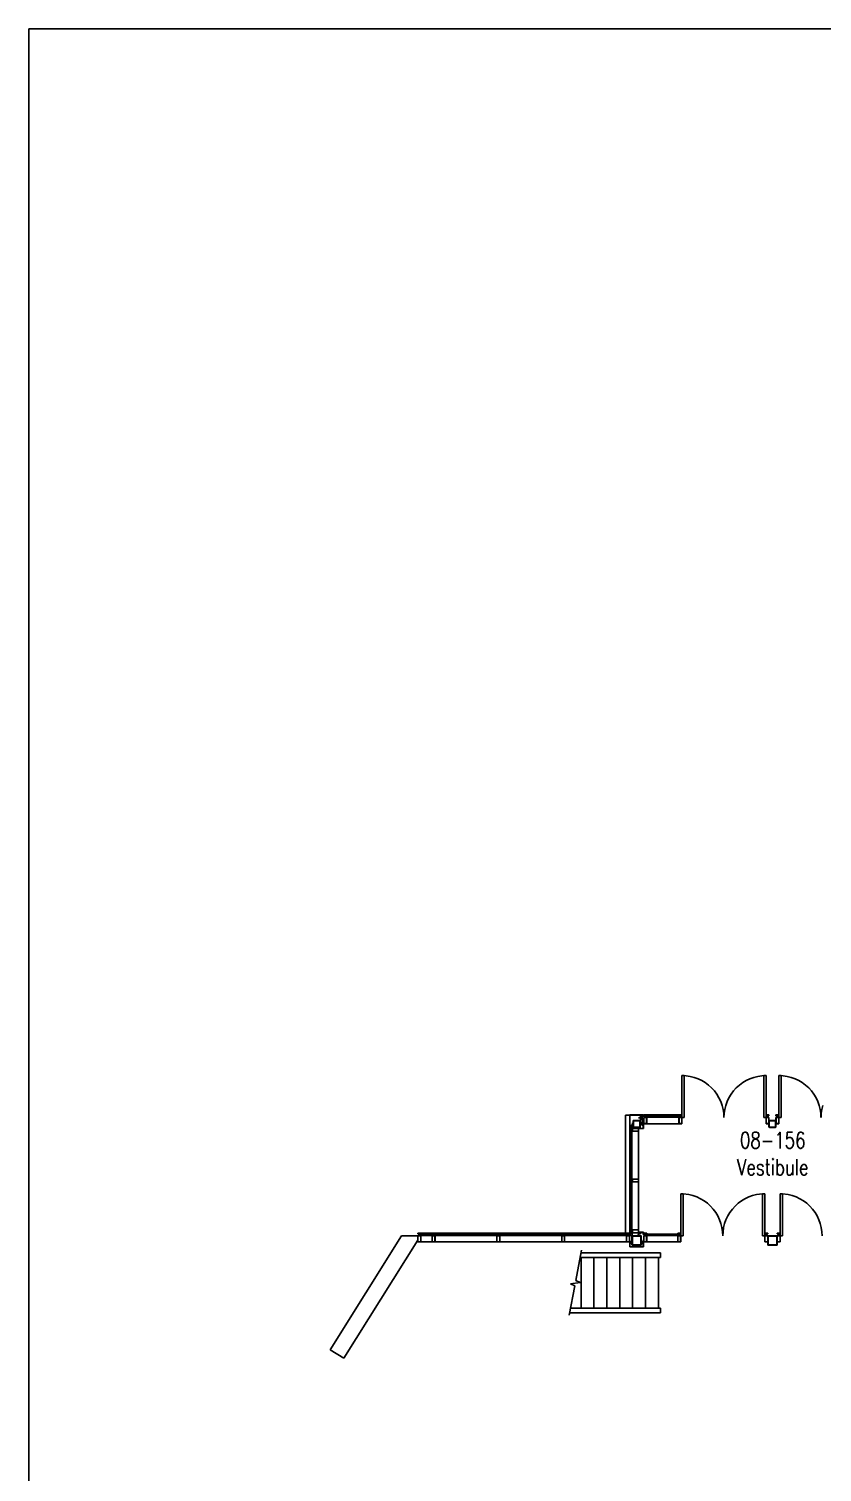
# Model space of a CAD drawing. Extents: x 11182 to 734459, y -1391328 to 152085.
# Drawn here: x 121708 to 138949, y -831860 to -800495 of the extents above; entities that cross this region are included whole.
import ezdxf
from ezdxf.enums import TextEntityAlignment as Align

# ---------------------------------------------------------------- set-up
doc = ezdxf.new("R2010")
doc.units = 0
doc.header["$LTSCALE"] = 500
doc.header["$MEASUREMENT"] = 0
doc.layers.add('0_Defpoints', color=106, linetype='CONTINUOUS', plot=False)
for name, color, linetype in [('0_room_data', 7, 'CONTINUOUS'), ('1_Wall_Exist', 251, 'CONTINUOUS'), ('3_Text', 7, 'CONTINUOUS')]:
    doc.layers.add(name, color=color, linetype=linetype)
doc.styles.add('1_200', font='simplex.shx', dxfattribs={"width": 0.75, "height": 460})

# ---------------------------------------------------------------- blocks, each defined once
blk = doc.blocks.new('room_data')
at = {"layer": '3_Text', "style": '1_200', "width": 0.75}
for tag, p in [('ROOMNUM', (0, 0)), ('ROOMUSE', (0, -575))]:
    blk.add_attdef(tag, text='', height=345, dxfattribs=at).set_placement(p, align=Align.MIDDLE_CENTER)

msp = doc.modelspace()

# ---------------------------------------------------------------- linework, layer by layer
at = {"layer": '0_Defpoints'}
msp.add_lwpolyline([(121708, -800495), (121708, -866198), (223249, -866198), (223249, -800495)], close=True, dxfattribs=at)
at = {"layer": '1_Wall_Exist'}
for p, q in [((135952, -823241), (135901, -823242)), ((135901, -823242), (135901, -824156)), ((136079, -823259), (135952, -823241)), ((135952, -824156), (135952, -823241)), ((136166, -823281), (136079, -823259)), ((136251, -823311), (136166, -823281)), ((136332, -823350), (136251, -823311)), ((137298, -823350), (137380, -823311)), ((137380, -823311), (137464, -823281)), ((137464, -823281), (137551, -823259)), ((137551, -823259), (137679, -823241)), ((137679, -823241), (137730, -823241)), ((137679, -824156), (137679, -823241)), ((137730, -823241), (137730, -824156)), ((138061, -823242), (138010, -823242)), ((138010, -823242), (138010, -824156)), ((138189, -823260), (138061, -823242)), ((138061, -824156), (138061, -823242)), ((138275, -823282), (138189, -823260)), ((138360, -823312), (138275, -823282)), ((138441, -823350), (138360, -823312)), ((136409, -823396), (136332, -823350)), ((136480, -823449), (136409, -823396)), ((136547, -823509), (136480, -823449)), ((136607, -823576), (136547, -823509)), ((136661, -823648), (136607, -823576)), ((136707, -823725), (136661, -823648)), ((136924, -823725), (136970, -823648)), ((136970, -823648), (137023, -823576)), ((137023, -823576), (137083, -823509)), ((137083, -823509), (137150, -823449)), ((137150, -823449), (137222, -823396)), ((137222, -823396), (137298, -823350)), ((138518, -823396), (138441, -823350)), ((138590, -823450), (138518, -823396)), ((138656, -823510), (138590, -823450)), ((138717, -823577), (138656, -823510)), ((138770, -823648), (138717, -823577)), ((138816, -823725), (138770, -823648)), ((136745, -823806), (136707, -823725)), ((136775, -823891), (136745, -823806)), ((136797, -823978), (136775, -823891)), ((136833, -823978), (136855, -823891)), ((136855, -823891), (136885, -823806)), ((136885, -823806), (136924, -823725)), ((138854, -823807), (138816, -823725)), ((138884, -823891), (138854, -823807)), ((138906, -823978), (138884, -823891)), ((138942, -823978), (138964, -823891)), ((134672, -824103), (134872, -824103)), ((134672, -824103), (134672, -826665)), ((134767, -824096), (135062, -824096)), ((134767, -824096), (134767, -824377)), ((134772, -824102), (135057, -824102)), ((134772, -824102), (134772, -824372)), ((134830, -824311), (134830, -824271)), ((134834, -824271), (134830, -824271)), ((134834, -824315), (134834, -824271)), ((134841, -824357), (134841, -824230)), ((134849, -824357), (134849, -824230)), ((134854, -824218), (134980, -824218)), ((134854, -824226), (134980, -824226)), ((134956, -824163), (134956, -824159)), ((134996, -824159), (134956, -824159)), ((135000, -824163), (134956, -824163)), ((134985, -824230), (134985, -824357)), ((134993, -824230), (134993, -824357)), ((134997, -824246), (134994, -824246)), ((134994, -824279), (134994, -824246)), ((135036, -824279), (134994, -824279)), ((135036, -824134), (134996, -824134)), ((134996, -824134), (134996, -824159)), ((134997, -824276), (134997, -824246)), ((135039, -824276), (134997, -824276)), ((135073, -824171), (134999, -824171)), ((134999, -824171), (134999, -824187)), ((135073, -824187), (134999, -824187)), ((135036, -824138), (135000, -824138)), ((135000, -824138), (135000, -824163)), ((135014, -824190), (135002, -824190)), ((135002, -824225), (135002, -824190)), ((135008, -824225), (135002, -824225)), ((135002, -824234), (135002, -824269)), ((135008, -824234), (135002, -824234)), ((135014, -824269), (135002, -824269)), ((135014, -824190), (135016, -824193)), ((135014, -824269), (135016, -824266)), ((135028, -824193), (135016, -824193)), ((135028, -824266), (135016, -824266)), ((135019, -824131), (135019, -824128)), ((135026, -824128), (135019, -824128)), ((135019, -824131), (135054, -824131)), ((135026, -824115), (135055, -824115)), ((135026, -824115), (135026, -824128)), ((135030, -824190), (135028, -824193)), ((135030, -824269), (135028, -824266)), ((135029, -824120), (135054, -824120)), ((135029, -824128), (135029, -824120)), ((135054, -824128), (135029, -824128)), ((135042, -824190), (135030, -824190)), ((135042, -824269), (135030, -824269)), ((135034, -824125), (135093, -824125)), ((135036, -824138), (135036, -824134)), ((135036, -824225), (135042, -824225)), ((135036, -824234), (135042, -824234)), ((135036, -824311), (135036, -824279)), ((135039, -824311), (135039, -824276)), ((135042, -824225), (135042, -824190)), ((135042, -824234), (135042, -824269)), ((135043, -824104), (135043, -824101)), ((135055, -824104), (135043, -824104)), ((135043, -824278), (135063, -824278)), ((135043, -824286), (135043, -824278)), ((135048, -824280), (135067, -824280)), ((135048, -824285), (135048, -824280)), ((135051, -824124), (135054, -824120)), ((135059, -824124), (135051, -824124)), ((135051, -824270), (135051, -824192)), ((135051, -824192), (135069, -824192)), ((135069, -824270), (135051, -824270)), ((135054, -824119), (135056, -824119)), ((135054, -824120), (135054, -824119)), ((135056, -824120), (135054, -824120)), ((135054, -824120), (135054, -824120)), ((135054, -824131), (135054, -824128)), ((135055, -824115), (135055, -824104)), ((135056, -824119), (135056, -824120)), ((135056, -824120), (135064, -824120)), ((135056, -824120), (135056, -824120)), ((135059, -824124), (135056, -824120)), ((135057, -824115), (135057, -824102)), ((135057, -824115), (135062, -824115)), ((135062, -824115), (135062, -824096)), ((135064, -824100), (135062, -824098)), ((135063, -824278), (135065, -824280)), ((135064, -824120), (135064, -824100)), ((135067, -824280), (135067, -824396)), ((135069, -824192), (135069, -824270)), ((135073, -824097), (135900, -824097)), ((135073, -824115), (135073, -824097)), ((135075, -824114), (135073, -824115)), ((135073, -824288), (135073, -824154)), ((135075, -824154), (135073, -824154)), ((135075, -824099), (135135, -824099)), ((135075, -824099), (135075, -824114)), ((135078, -824105), (135075, -824113)), ((135077, -824113), (135075, -824113)), ((135075, -824154), (135075, -824156)), ((135075, -824286), (135075, -824158)), ((135077, -824113), (135078, -824107)), ((135077, -824114), (135078, -824107)), ((135077, -824116), (135077, -824114)), ((135077, -824114), (135077, -824114)), ((135077, -824116), (135133, -824116)), ((135077, -824154), (135095, -824154)), ((135077, -824156), (135077, -824154)), ((135079, -824105), (135078, -824105)), ((135078, -824107), (135078, -824107)), ((135078, -824156), (135131, -824156)), ((135078, -824156), (135078, -824156)), ((135080, -824108), (135079, -824105)), ((135079, -824114), (135080, -824108)), ((135079, -824114), (135131, -824114)), ((135095, -824116), (135095, -824154)), ((135103, -824119), (135095, -824119)), ((135098, -824123), (135098, -824154)), ((135098, -824123), (135100, -824123)), ((135112, -824154), (135098, -824154)), ((135100, -824135), (135100, -824123)), ((135103, -824135), (135103, -824119)), ((135107, -824135), (135107, -824119)), ((135115, -824119), (135107, -824119)), ((135112, -824123), (135110, -824123)), ((135110, -824135), (135110, -824123)), ((135112, -824123), (135112, -824154)), ((135115, -824116), (135115, -824154)), ((135115, -824154), (135133, -824154)), ((135125, -824123), (135845, -824123)), ((135125, -824149), (135845, -824149)), ((135130, -824105), (135132, -824105)), ((135130, -824108), (135130, -824105)), ((135130, -824113), (135130, -824108)), ((135131, -824114), (135130, -824113)), ((135133, -824113), (135131, -824107)), ((135131, -824107), (135131, -824107)), ((135132, -824114), (135131, -824107)), ((135131, -824158), (135131, -824156)), ((135132, -824105), (135135, -824113)), ((135132, -824114), (135133, -824114)), ((135133, -824113), (135135, -824113)), ((135133, -824116), (135133, -824114)), ((135133, -824158), (135133, -824154)), ((135135, -824114), (135135, -824099)), ((135135, -824114), (135136, -824115)), ((135135, -824157), (135135, -824154)), ((135136, -824154), (135135, -824154)), ((135135, -824286), (135135, -824160)), ((135136, -824115), (135136, -824097)), ((135136, -824288), (135136, -824154)), ((135837, -824115), (135837, -824097)), ((135838, -824114), (135837, -824115)), ((135837, -824288), (135837, -824154)), ((135838, -824154), (135837, -824154)), ((135838, -824099), (135899, -824099)), ((135838, -824099), (135838, -824114)), ((135838, -824154), (135838, -824156)), ((135838, -824286), (135838, -824158)), ((135842, -824105), (135839, -824113)), ((135841, -824113), (135839, -824113)), ((135840, -824116), (135840, -824114)), ((135841, -824114), (135840, -824114)), ((135840, -824116), (135897, -824116)), ((135840, -824154), (135858, -824154)), ((135840, -824156), (135840, -824154)), ((135841, -824113), (135842, -824107)), ((135841, -824114), (135842, -824107)), ((135843, -824105), (135842, -824105)), ((135842, -824107), (135842, -824107)), ((135842, -824114), (135895, -824114)), ((135842, -824156), (135895, -824156)), ((135842, -824156), (135842, -824156)), ((135843, -824108), (135843, -824105)), ((135843, -824114), (135843, -824108)), ((135858, -824116), (135858, -824154)), ((135867, -824119), (135858, -824119)), ((135861, -824123), (135861, -824154)), ((135861, -824123), (135864, -824123)), ((135875, -824154), (135861, -824154)), ((135864, -824135), (135864, -824123)), ((135867, -824135), (135867, -824119)), ((135871, -824135), (135871, -824119)), ((135878, -824119), (135871, -824119)), ((135875, -824123), (135873, -824123)), ((135873, -824135), (135873, -824123)), ((135875, -824123), (135875, -824154)), ((135878, -824116), (135878, -824154)), ((135878, -824154), (135897, -824154)), ((135894, -824105), (135895, -824105)), ((135894, -824108), (135894, -824105)), ((135894, -824113), (135894, -824108)), ((135895, -824114), (135894, -824113)), ((135895, -824105), (135898, -824113)), ((135896, -824113), (135895, -824107)), ((135895, -824107), (135895, -824107)), ((135896, -824114), (135895, -824107)), ((135895, -824158), (135895, -824156)), ((135896, -824113), (135898, -824113)), ((135896, -824114), (135897, -824114)), ((135897, -824116), (135897, -824114)), ((135897, -824158), (135897, -824154)), ((135899, -824114), (135899, -824099)), ((135899, -824114), (135900, -824115)), ((135899, -824157), (135899, -824154)), ((135900, -824154), (135899, -824154)), ((135899, -824286), (135899, -824160)), ((135900, -824115), (135900, -824097)), ((135900, -824288), (135900, -824154)), ((135901, -824156), (135952, -824156)), ((136810, -824067), (136797, -823978)), ((136815, -824156), (136810, -824067)), ((136815, -824156), (136820, -824066)), ((136820, -824066), (136833, -823978)), ((137730, -824156), (137679, -824156)), ((137729, -824097), (137793, -824097)), ((137729, -824115), (137729, -824097)), ((137731, -824114), (137729, -824115)), ((137729, -824288), (137729, -824154)), ((137731, -824154), (137729, -824154)), ((137731, -824099), (137791, -824099)), ((137731, -824099), (137731, -824114)), ((137734, -824105), (137731, -824113)), ((137733, -824113), (137731, -824113)), ((137731, -824154), (137731, -824156)), ((137731, -824286), (137731, -824158)), ((137733, -824113), (137735, -824107)), ((137733, -824114), (137735, -824107)), ((137733, -824116), (137733, -824114)), ((137733, -824114), (137733, -824114)), ((137733, -824116), (137789, -824116)), ((137733, -824154), (137751, -824154)), ((137733, -824156), (137733, -824154)), ((137736, -824105), (137734, -824105)), ((137735, -824107), (137735, -824107)), ((137735, -824114), (137736, -824108)), ((137735, -824114), (137787, -824114)), ((137735, -824156), (137788, -824156)), ((137735, -824156), (137735, -824156)), ((137736, -824108), (137736, -824105)), ((137751, -824116), (137751, -824154)), ((137759, -824119), (137751, -824119)), ((137754, -824123), (137754, -824154)), ((137754, -824123), (137757, -824123)), ((137768, -824154), (137754, -824154)), ((137757, -824135), (137757, -824123)), ((137759, -824135), (137759, -824119)), ((137763, -824135), (137763, -824119)), ((137771, -824119), (137763, -824119)), ((137768, -824123), (137766, -824123)), ((137766, -824135), (137766, -824123)), ((137768, -824123), (137768, -824154)), ((137771, -824116), (137771, -824154)), ((137771, -824154), (137789, -824154)), ((137786, -824108), (137787, -824105)), ((137787, -824113), (137786, -824108)), ((137787, -824105), (137788, -824105)), ((137787, -824107), (137788, -824107)), ((137789, -824114), (137787, -824107)), ((137787, -824114), (137787, -824113)), ((137788, -824105), (137791, -824113)), ((137789, -824113), (137788, -824107)), ((137788, -824158), (137788, -824156)), ((137789, -824113), (137791, -824113)), ((137789, -824116), (137789, -824114)), ((137789, -824114), (137789, -824114)), ((137789, -824158), (137789, -824154)), ((137791, -824114), (137791, -824099)), ((137791, -824114), (137793, -824115)), ((137791, -824157), (137791, -824154)), ((137793, -824154), (137791, -824154)), ((137791, -824286), (137791, -824160)), ((137793, -824115), (137793, -824097)), ((137793, -824288), (137793, -824154)), ((137793, -824357), (137793, -824230)), ((137801, -824357), (137801, -824230)), ((137806, -824218), (137932, -824218)), ((137806, -824226), (137932, -824226)), ((137937, -824230), (137937, -824357)), ((137945, -824097), (138009, -824097)), ((137945, -824115), (137945, -824097)), ((137947, -824114), (137945, -824115)), ((137945, -824288), (137945, -824154)), ((137947, -824154), (137945, -824154)), ((137945, -824230), (137945, -824357)), ((137947, -824099), (138007, -824099)), ((137947, -824099), (137947, -824114)), ((137950, -824105), (137947, -824113)), ((137949, -824113), (137947, -824113)), ((137947, -824154), (137947, -824156)), ((137947, -824286), (137947, -824158)), ((137949, -824113), (137950, -824107)), ((137949, -824114), (137951, -824107)), ((137949, -824116), (137949, -824114)), ((137949, -824114), (137949, -824114)), ((137949, -824116), (138005, -824116)), ((137949, -824154), (137967, -824154)), ((137949, -824156), (137949, -824154)), ((137951, -824105), (137950, -824105)), ((137951, -824107), (137950, -824107)), ((137952, -824108), (137951, -824105)), ((137951, -824114), (137952, -824108)), ((137951, -824114), (138003, -824114)), ((137951, -824156), (138003, -824156)), ((137951, -824156), (137951, -824156)), ((137967, -824116), (137967, -824154)), ((137975, -824119), (137967, -824119)), ((137970, -824123), (137970, -824154)), ((137970, -824123), (137973, -824123)), ((137984, -824154), (137970, -824154)), ((137973, -824135), (137973, -824123)), ((137975, -824135), (137975, -824119)), ((137979, -824135), (137979, -824119)), ((137987, -824119), (137979, -824119)), ((137984, -824123), (137982, -824123)), ((137982, -824135), (137982, -824123)), ((137984, -824123), (137984, -824154)), ((137987, -824116), (137987, -824154)), ((137987, -824154), (138005, -824154)), ((138002, -824105), (138004, -824105)), ((138002, -824108), (138002, -824105)), ((138003, -824113), (138002, -824108)), ((138003, -824107), (138004, -824107)), ((138005, -824114), (138003, -824107)), ((138003, -824114), (138003, -824113)), ((138003, -824158), (138003, -824156)), ((138004, -824105), (138007, -824113)), ((138005, -824113), (138004, -824107)), ((138005, -824113), (138007, -824113)), ((138005, -824116), (138005, -824114)), ((138005, -824114), (138005, -824114)), ((138005, -824158), (138005, -824154)), ((138007, -824114), (138007, -824099)), ((138007, -824114), (138009, -824115)), ((138007, -824157), (138007, -824154)), ((138009, -824154), (138007, -824154)), ((138007, -824286), (138007, -824160)), ((138009, -824115), (138009, -824097)), ((138009, -824288), (138009, -824154)), ((138010, -824156), (138061, -824156)), ((138919, -824067), (138906, -823978)), ((138924, -824156), (138919, -824067)), ((138925, -824156), (138929, -824067)), ((138929, -824067), (138942, -823978)), ((134766, -826660), (134766, -824387)), ((134783, -824387), (134766, -824387)), ((134783, -824451), (134766, -824451)), ((134786, -824377), (134767, -824377)), ((134767, -824449), (134767, -824389)), ((134782, -824389), (134767, -824389)), ((134767, -824449), (134782, -824449)), ((134771, -824379), (134769, -824377)), ((134791, -824379), (134771, -824379)), ((134774, -824358), (134772, -824358)), ((134786, -824372), (134772, -824372)), ((134774, -824370), (134774, -824358)), ((134786, -824370), (134774, -824370)), ((134774, -824392), (134782, -824389)), ((134774, -824393), (134774, -824392)), ((134777, -824394), (134774, -824393)), ((134774, -824444), (134774, -824446)), ((134777, -824444), (134774, -824444)), ((134774, -824446), (134782, -824449)), ((134781, -824391), (134776, -824392)), ((134783, -824391), (134776, -824393)), ((134776, -824393), (134776, -824392)), ((134781, -824447), (134776, -824445)), ((134776, -824445), (134776, -824445)), ((134783, -824447), (134776, -824445)), ((134782, -824393), (134777, -824394)), ((134783, -824445), (134777, -824444)), ((134781, -824391), (134782, -824389)), ((134781, -824447), (134782, -824449)), ((134782, -824389), (134783, -824387)), ((134783, -824393), (134782, -824393)), ((134782, -824449), (134783, -824451)), ((134785, -824391), (134783, -824391)), ((134783, -824391), (134783, -824391)), ((134783, -824445), (134783, -824393)), ((134785, -824447), (134783, -824447)), ((134783, -824447), (134783, -824447)), ((134785, -824447), (134785, -824391)), ((134785, -824409), (134823, -824409)), ((134785, -824429), (134823, -824429)), ((134786, -824340), (134786, -824370)), ((134786, -824340), (134799, -824340)), ((134786, -824372), (134786, -824377)), ((134788, -824409), (134788, -824417)), ((134804, -824417), (134788, -824417)), ((134804, -824421), (134788, -824421)), ((134788, -824421), (134788, -824429)), ((134799, -824343), (134791, -824343)), ((134791, -824343), (134791, -824369)), ((134791, -824370), (134791, -824379)), ((134791, -824439), (134791, -825503)), ((134792, -824412), (134823, -824412)), ((134792, -824412), (134792, -824414)), ((134804, -824414), (134792, -824414)), ((134792, -824426), (134792, -824423)), ((134804, -824423), (134792, -824423)), ((134792, -824426), (134823, -824426)), ((134796, -824350), (134796, -824404)), ((134799, -824340), (134799, -824333)), ((134802, -824333), (134799, -824333)), ((134799, -824369), (134799, -824343)), ((134802, -824369), (134799, -824369)), ((134802, -824333), (134802, -824369)), ((134804, -824351), (134804, -824311)), ((134804, -824311), (134830, -824311)), ((134808, -824351), (134804, -824351)), ((134808, -824351), (134808, -824315)), ((134808, -824315), (134834, -824315)), ((134816, -824439), (134816, -825503)), ((134956, -824387), (134823, -824387)), ((134823, -824387), (134823, -824389)), ((134826, -824389), (134823, -824389)), ((134823, -824409), (134823, -824391)), ((134826, -824391), (134823, -824391)), ((134823, -824412), (134823, -824426)), ((134823, -824447), (134823, -824429)), ((134825, -824447), (134823, -824447)), ((134823, -824449), (134825, -824449)), ((134823, -824449), (134823, -824451)), ((134956, -824451), (134823, -824451)), ((134824, -824445), (134824, -824392)), ((134826, -824392), (134824, -824392)), ((134825, -824445), (134824, -824445)), ((134955, -824449), (134827, -824449)), ((134955, -824389), (134829, -824389)), ((134980, -824362), (134854, -824362)), ((134980, -824370), (134854, -824370)), ((134861, -824384), (134861, -824374)), ((134861, -824374), (134944, -824374)), ((134944, -824384), (134861, -824384)), ((134944, -824374), (134944, -824384)), ((134955, -824389), (134955, -824449)), ((134956, -824387), (134956, -826660)), ((134958, -824372), (134958, -824392)), ((134958, -824392), (134960, -824395)), ((134960, -824377), (134960, -824396)), ((134964, -824377), (134960, -824377)), ((134960, -824396), (135067, -824396)), ((134964, -824377), (134964, -824392)), ((134964, -824392), (135061, -824392)), ((134996, -824377), (134967, -824377)), ((134967, -824377), (134967, -824389)), ((134967, -824389), (134979, -824389)), ((134979, -824389), (134979, -824392)), ((134996, -824377), (134996, -824365)), ((135032, -824288), (135035, -824288)), ((135032, -824323), (135032, -824288)), ((135032, -824323), (135035, -824323)), ((135035, -824288), (135035, -824313)), ((135035, -824313), (135043, -824313)), ((135048, -824316), (135035, -824316)), ((135035, -824316), (135035, -824323)), ((135039, -824311), (135036, -824311)), ((135043, -824313), (135043, -824287)), ((135048, -824285), (135061, -824285)), ((135048, -824316), (135048, -824287)), ((135048, -824287), (135059, -824287)), ((135059, -824287), (135059, -824299)), ((135059, -824299), (135062, -824299)), ((135061, -824392), (135061, -824285)), ((135900, -824288), (135073, -824288)), ((135135, -824286), (135075, -824286)), ((135899, -824286), (135838, -824286)), ((137793, -824288), (137729, -824288)), ((137791, -824286), (137731, -824286)), ((137932, -824362), (137806, -824362)), ((137932, -824370), (137806, -824370)), ((138009, -824288), (137945, -824288)), ((138007, -824286), (137947, -824286)), ((134783, -825492), (134766, -825492)), ((134767, -825554), (134767, -825493)), ((134782, -825493), (134767, -825493)), ((134774, -825497), (134782, -825494)), ((134774, -825498), (134774, -825497)), ((134777, -825498), (134774, -825498)), ((134781, -825496), (134776, -825497)), ((134783, -825496), (134776, -825497)), ((134776, -825497), (134776, -825497)), ((134782, -825498), (134777, -825498)), ((134781, -825496), (134782, -825494)), ((134782, -825493), (134783, -825492)), ((134783, -825497), (134782, -825498)), ((134785, -825495), (134783, -825495)), ((134783, -825496), (134783, -825495)), ((134783, -825550), (134783, -825497)), ((134785, -825552), (134785, -825495)), ((134785, -825514), (134823, -825514)), ((134785, -825534), (134823, -825534)), ((134788, -825514), (134788, -825521)), ((134804, -825521), (134788, -825521)), ((134804, -825525), (134788, -825525)), ((134788, -825525), (134788, -825534)), ((134792, -825517), (134823, -825517)), ((134792, -825517), (134792, -825519)), ((134804, -825519), (134792, -825519)), ((134792, -825531), (134792, -825528)), ((134804, -825528), (134792, -825528)), ((134792, -825531), (134823, -825531)), ((134956, -825492), (134823, -825492)), ((134823, -825492), (134823, -825493)), ((134826, -825493), (134823, -825493)), ((134823, -825514), (134823, -825495)), ((134826, -825495), (134823, -825495)), ((134823, -825517), (134823, -825531)), ((134823, -825552), (134823, -825534)), ((134824, -825550), (134824, -825497)), ((134826, -825497), (134824, -825497)), ((134955, -825493), (134829, -825493)), ((134955, -825493), (134955, -825554)), ((134783, -825555), (134766, -825555)), ((134767, -825554), (134782, -825554)), ((134774, -825549), (134774, -825550)), ((134777, -825549), (134774, -825549)), ((134774, -825550), (134782, -825553)), ((134781, -825551), (134776, -825550)), ((134776, -825550), (134776, -825550)), ((134783, -825551), (134776, -825550)), ((134783, -825549), (134777, -825549)), ((134781, -825551), (134782, -825553)), ((134782, -825554), (134783, -825555)), ((134783, -825551), (134783, -825552)), ((134785, -825552), (134783, -825552)), ((134791, -825544), (134791, -826608)), ((134816, -825544), (134816, -826608)), ((134825, -825552), (134823, -825552)), ((134823, -825554), (134825, -825554)), ((134823, -825554), (134823, -825555)), ((134956, -825555), (134823, -825555)), ((134825, -825550), (134824, -825550)), ((134955, -825554), (134827, -825554)), ((135875, -826855), (135875, -825810)), ((135926, -825810), (135875, -825810)), ((136054, -825828), (135926, -825810)), ((135926, -826724), (135926, -825810)), ((136141, -825850), (136054, -825828)), ((137438, -825850), (137525, -825828)), ((137525, -825828), (137653, -825810)), ((137653, -825810), (137704, -825810)), ((137653, -826724), (137653, -825810)), ((137704, -825810), (137704, -826724)), ((138085, -825810), (138034, -825810)), ((138034, -825810), (138034, -826724)), ((138213, -825828), (138085, -825810)), ((138085, -826724), (138085, -825810)), ((138300, -825850), (138213, -825828)), ((136225, -825880), (136141, -825850)), ((136306, -825918), (136225, -825880)), ((136383, -825964), (136306, -825918)), ((136455, -826018), (136383, -825964)), ((136521, -826078), (136455, -826018)), ((136582, -826145), (136521, -826078)), ((136635, -826216), (136582, -826145)), ((136944, -826216), (136997, -826144)), ((136997, -826144), (137058, -826078)), ((137058, -826078), (137124, -826017)), ((137124, -826017), (137196, -825964)), ((137196, -825964), (137272, -825918)), ((137272, -825918), (137354, -825880)), ((137354, -825880), (137438, -825850)), ((138384, -825880), (138300, -825850)), ((138466, -825918), (138384, -825880)), ((138542, -825964), (138466, -825918)), ((138614, -826017), (138542, -825964)), ((138681, -826078), (138614, -826017)), ((138741, -826144), (138681, -826078)), ((138794, -826216), (138741, -826144)), ((136681, -826293), (136635, -826216)), ((136719, -826375), (136681, -826293)), ((136750, -826459), (136719, -826375)), ((136771, -826546), (136750, -826459)), ((136808, -826546), (136829, -826459)), ((136829, -826459), (136859, -826375)), ((136859, -826375), (136898, -826293)), ((136898, -826293), (136944, -826216)), ((138840, -826293), (138794, -826216)), ((138879, -826375), (138840, -826293)), ((138909, -826459), (138879, -826375)), ((138931, -826546), (138909, -826459)), ((128259, -829201), (129808, -826722)), ((130162, -826722), (129808, -826722)), ((130162, -826722), (130162, -826816)), ((130163, -826682), (130163, -826665)), ((134761, -826665), (130163, -826665)), ((130165, -826681), (130163, -826682)), ((130163, -826855), (130163, -826722)), ((130163, -826722), (130165, -826722)), ((130225, -826666), (130165, -826666)), ((130165, -826681), (130165, -826666)), ((130168, -826672), (130165, -826681)), ((130167, -826680), (130165, -826681)), ((130165, -826725), (130165, -826722)), ((130165, -826853), (130165, -826727)), ((130167, -826680), (130169, -826675)), ((130167, -826682), (130169, -826675)), ((130167, -826684), (130167, -826682)), ((130167, -826682), (130167, -826682)), ((130223, -826684), (130167, -826684)), ((130185, -826722), (130167, -826722)), ((130167, -826725), (130167, -826722)), ((130170, -826672), (130168, -826672)), ((130169, -826680), (130170, -826675)), ((130169, -826675), (130169, -826675)), ((130169, -826682), (130169, -826680)), ((130221, -826682), (130169, -826682)), ((130222, -826723), (130169, -826723)), ((130169, -826725), (130169, -826723)), ((130170, -826675), (130170, -826672)), ((130185, -826684), (130185, -826722)), ((130185, -826687), (130193, -826687)), ((130188, -826690), (130188, -826722)), ((130188, -826690), (130190, -826690)), ((130188, -826722), (130202, -826722)), ((130190, -826703), (130190, -826690)), ((130193, -826703), (130193, -826687)), ((130197, -826703), (130197, -826687)), ((130197, -826687), (130205, -826687)), ((130202, -826690), (130200, -826690)), ((130200, -826703), (130200, -826690)), ((130202, -826690), (130202, -826722)), ((130205, -826684), (130205, -826722)), ((130223, -826722), (130205, -826722)), ((130216, -826689), (130485, -826689)), ((130216, -826715), (130485, -826715)), ((130220, -826675), (130221, -826672)), ((130221, -826682), (130220, -826675)), ((130221, -826672), (130222, -826672)), ((130221, -826675), (130222, -826675)), ((130223, -826682), (130221, -826675)), ((130222, -826672), (130225, -826681)), ((130223, -826680), (130222, -826675)), ((130222, -826724), (130222, -826723)), ((130223, -826680), (130225, -826681)), ((130223, -826684), (130223, -826682)), ((130223, -826682), (130223, -826682)), ((130223, -826724), (130223, -826722)), ((130225, -826666), (130225, -826681)), ((130225, -826681), (130227, -826682)), ((130225, -826722), (130225, -826723)), ((130225, -826722), (130227, -826722)), ((130225, -826853), (130225, -826726)), ((130227, -826682), (130227, -826665)), ((130227, -826855), (130227, -826722)), ((130470, -826719), (130471, -826722)), ((130471, -826682), (130471, -826665)), ((130473, -826681), (130471, -826682)), ((130471, -826855), (130471, -826722)), ((130471, -826722), (130473, -826722)), ((130533, -826666), (130473, -826666)), ((130473, -826681), (130473, -826666)), ((130476, -826672), (130473, -826681)), ((130475, -826680), (130473, -826681)), ((130473, -826725), (130473, -826722)), ((130473, -826853), (130473, -826727)), ((130475, -826680), (130477, -826675)), ((130475, -826682), (130477, -826675)), ((130475, -826684), (130475, -826682)), ((130475, -826682), (130475, -826682)), ((130531, -826684), (130475, -826684)), ((130476, -826719), (130475, -826722)), ((130493, -826722), (130475, -826722)), ((130475, -826725), (130475, -826722)), ((130478, -826672), (130476, -826672)), ((130477, -826675), (130477, -826675)), ((130477, -826682), (130478, -826680)), ((130529, -826682), (130477, -826682)), ((130530, -826723), (130477, -826723)), ((130477, -826725), (130477, -826723)), ((130478, -826675), (130478, -826672)), ((130478, -826680), (130478, -826675)), ((130493, -826684), (130493, -826722)), ((130493, -826687), (130501, -826687)), ((130496, -826690), (130496, -826722)), ((130496, -826690), (130498, -826690)), ((130496, -826722), (130510, -826722)), ((130498, -826703), (130498, -826690)), ((130501, -826703), (130501, -826687)), ((130505, -826703), (130505, -826687)), ((130505, -826687), (130513, -826687)), ((130510, -826690), (130508, -826690)), ((130508, -826703), (130508, -826690)), ((130510, -826690), (130510, -826722)), ((130513, -826684), (130513, -826722)), ((130531, -826722), (130513, -826722)), ((130524, -826689), (131893, -826689)), ((130524, -826715), (131893, -826715)), ((130528, -826675), (130529, -826672)), ((130529, -826682), (130528, -826675)), ((130529, -826672), (130530, -826672)), ((130529, -826675), (130530, -826675)), ((130531, -826682), (130529, -826675)), ((130530, -826672), (130533, -826681)), ((130531, -826680), (130530, -826675)), ((130530, -826724), (130530, -826723)), ((130531, -826680), (130533, -826681)), ((130531, -826684), (130531, -826682)), ((130531, -826682), (130531, -826682)), ((130531, -826724), (130531, -826722)), ((130533, -826666), (130533, -826681)), ((130533, -826681), (130535, -826682)), ((130533, -826722), (130533, -826723)), ((130533, -826722), (130535, -826722)), ((130533, -826853), (130533, -826726)), ((130535, -826682), (130535, -826665)), ((130535, -826855), (130535, -826722)), ((131879, -826719), (131880, -826722)), ((131880, -826682), (131880, -826665)), ((131882, -826681), (131880, -826682)), ((131880, -826855), (131880, -826722)), ((131880, -826722), (131882, -826722)), ((131942, -826666), (131882, -826666)), ((131882, -826681), (131882, -826666)), ((131885, -826672), (131882, -826681)), ((131884, -826680), (131882, -826681)), ((131882, -826725), (131882, -826722)), ((131882, -826853), (131882, -826727)), ((131884, -826680), (131885, -826675)), ((131884, -826682), (131886, -826675)), ((131884, -826684), (131884, -826682)), ((131884, -826682), (131884, -826682)), ((131940, -826684), (131884, -826684)), ((131885, -826719), (131884, -826722)), ((131902, -826722), (131884, -826722)), ((131884, -826725), (131884, -826722)), ((131886, -826672), (131885, -826672)), ((131886, -826675), (131885, -826675)), ((131938, -826723), (131885, -826723)), ((131885, -826725), (131885, -826723)), ((131887, -826675), (131886, -826672)), ((131886, -826680), (131887, -826675)), ((131886, -826682), (131886, -826680)), ((131938, -826682), (131886, -826682)), ((131902, -826684), (131902, -826722)), ((131902, -826687), (131910, -826687)), ((131905, -826690), (131905, -826722)), ((131905, -826690), (131907, -826690)), ((131905, -826722), (131919, -826722)), ((131907, -826703), (131907, -826690)), ((131910, -826703), (131910, -826687)), ((131914, -826703), (131914, -826687)), ((131914, -826687), (131922, -826687)), ((131919, -826690), (131916, -826690)), ((131916, -826703), (131916, -826690)), ((131919, -826690), (131919, -826722)), ((131922, -826684), (131922, -826722)), ((131940, -826722), (131922, -826722)), ((131933, -826689), (133302, -826689)), ((131933, -826715), (133302, -826715)), ((131937, -826672), (131939, -826672)), ((131937, -826675), (131937, -826672)), ((131938, -826682), (131937, -826675)), ((131940, -826680), (131938, -826675)), ((131938, -826675), (131938, -826675)), ((131940, -826682), (131938, -826675)), ((131938, -826724), (131938, -826723)), ((131939, -826672), (131942, -826681)), ((131940, -826680), (131942, -826681)), ((131940, -826684), (131940, -826682)), ((131940, -826682), (131940, -826682)), ((131940, -826724), (131940, -826722)), ((131942, -826666), (131942, -826681)), ((131942, -826681), (131944, -826682)), ((131942, -826722), (131942, -826723)), ((131942, -826722), (131944, -826722)), ((131942, -826853), (131942, -826726)), ((131944, -826682), (131944, -826665)), ((131944, -826855), (131944, -826722)), ((133288, -826719), (133289, -826722)), ((133289, -826682), (133289, -826665)), ((133291, -826681), (133289, -826682)), ((133289, -826855), (133289, -826722)), ((133289, -826722), (133291, -826722)), ((133351, -826666), (133291, -826666)), ((133291, -826681), (133291, -826666)), ((133294, -826672), (133291, -826681)), ((133293, -826680), (133291, -826681)), ((133291, -826725), (133291, -826722)), ((133291, -826853), (133291, -826727)), ((133293, -826680), (133294, -826675)), ((133293, -826682), (133294, -826675)), ((133293, -826684), (133293, -826682)), ((133293, -826682), (133293, -826682)), ((133349, -826684), (133293, -826684)), ((133294, -826719), (133293, -826722)), ((133311, -826722), (133293, -826722)), ((133293, -826725), (133293, -826722)), ((133295, -826672), (133294, -826672)), ((133294, -826675), (133294, -826675)), ((133347, -826723), (133294, -826723)), ((133294, -826725), (133294, -826723)), ((133296, -826675), (133295, -826672)), ((133295, -826680), (133296, -826675)), ((133295, -826682), (133295, -826680)), ((133347, -826682), (133295, -826682)), ((133311, -826684), (133311, -826722)), ((133311, -826687), (133319, -826687)), ((133314, -826690), (133314, -826722)), ((133314, -826690), (133316, -826690)), ((133314, -826722), (133328, -826722)), ((133316, -826703), (133316, -826690)), ((133319, -826703), (133319, -826687)), ((133323, -826703), (133323, -826687)), ((133323, -826687), (133331, -826687)), ((133328, -826690), (133325, -826690)), ((133325, -826703), (133325, -826690)), ((133328, -826690), (133328, -826722)), ((133331, -826684), (133331, -826722)), ((133349, -826722), (133331, -826722)), ((133341, -826689), (134710, -826689)), ((133341, -826715), (134710, -826715)), ((133346, -826672), (133348, -826672)), ((133346, -826675), (133346, -826672)), ((133347, -826682), (133346, -826675)), ((133349, -826680), (133347, -826675)), ((133347, -826675), (133347, -826675)), ((133348, -826682), (133347, -826675)), ((133347, -826724), (133347, -826723)), ((133348, -826672), (133351, -826681)), ((133348, -826682), (133349, -826682)), ((133349, -826680), (133351, -826681)), ((133349, -826684), (133349, -826682)), ((133349, -826724), (133349, -826722)), ((133351, -826666), (133351, -826681)), ((133351, -826681), (133352, -826682)), ((133351, -826722), (133351, -826723)), ((133351, -826722), (133352, -826722)), ((133351, -826853), (133351, -826726)), ((133352, -826682), (133352, -826665)), ((133352, -826855), (133352, -826722)), ((134698, -826682), (134698, -826665)), ((134699, -826681), (134698, -826682)), ((134698, -826855), (134698, -826722)), ((134699, -826722), (134698, -826722)), ((134699, -826666), (134760, -826666)), ((134699, -826666), (134699, -826681)), ((134699, -826722), (134699, -826723)), ((134699, -826853), (134699, -826726)), ((134703, -826672), (134700, -826681)), ((134702, -826680), (134700, -826681)), ((134701, -826684), (134701, -826682)), ((134702, -826682), (134701, -826682)), ((134701, -826684), (134757, -826684)), ((134701, -826722), (134719, -826722)), ((134701, -826724), (134701, -826722)), ((134702, -826680), (134703, -826675)), ((134702, -826682), (134703, -826675)), ((134704, -826672), (134703, -826672)), ((134703, -826682), (134704, -826675)), ((134703, -826675), (134703, -826675)), ((134703, -826682), (134755, -826682)), ((134703, -826723), (134756, -826723)), ((134703, -826724), (134703, -826723)), ((134704, -826675), (134704, -826672)), ((134719, -826684), (134719, -826722)), ((134727, -826687), (134719, -826687)), ((134722, -826690), (134722, -826722)), ((134722, -826690), (134725, -826690)), ((134736, -826722), (134722, -826722)), ((134725, -826703), (134725, -826690)), ((134727, -826703), (134727, -826687)), ((134732, -826703), (134732, -826687)), ((134739, -826687), (134732, -826687)), ((134736, -826690), (134734, -826690)), ((134734, -826703), (134734, -826690)), ((134736, -826690), (134736, -826722)), ((134739, -826684), (134739, -826722)), ((134739, -826722), (134757, -826722)), ((134746, -826719), (134746, -826686)), ((134746, -826686), (134788, -826686)), ((134746, -826719), (134821, -826719)), ((134754, -826675), (134755, -826672)), ((134755, -826680), (134754, -826675)), ((134755, -826672), (134756, -826672)), ((134755, -826682), (134755, -826680)), ((134756, -826672), (134759, -826681)), ((134757, -826680), (134756, -826675)), ((134756, -826675), (134756, -826675)), ((134757, -826682), (134756, -826675)), ((134756, -826719), (134757, -826722)), ((134756, -826725), (134756, -826723)), ((134757, -826680), (134759, -826681)), ((134757, -826684), (134757, -826682)), ((134757, -826682), (134757, -826682)), ((134757, -826725), (134757, -826722)), ((134760, -826681), (134760, -826666)), ((134760, -826681), (134761, -826682)), ((134760, -826725), (134760, -826722)), ((134761, -826722), (134760, -826722)), ((134760, -826853), (134760, -826727)), ((134761, -826682), (134761, -826665)), ((134763, -826719), (134761, -826722)), ((134761, -826855), (134761, -826722)), ((134783, -826596), (134766, -826596)), ((134783, -826660), (134766, -826660)), ((134767, -826658), (134767, -826598)), ((134782, -826598), (134767, -826598)), ((134767, -826658), (134782, -826658)), ((134774, -826601), (134782, -826598)), ((134774, -826603), (134774, -826601)), ((134777, -826603), (134774, -826603)), ((134777, -826653), (134774, -826654)), ((134774, -826654), (134774, -826655)), ((134774, -826655), (134782, -826658)), ((134781, -826600), (134776, -826602)), ((134783, -826600), (134776, -826602)), ((134776, -826602), (134776, -826602)), ((134776, -826654), (134776, -826655)), ((134783, -826656), (134776, -826654)), ((134781, -826656), (134776, -826655)), ((134782, -826602), (134777, -826603)), ((134783, -826654), (134777, -826653)), ((134781, -826600), (134782, -826598)), ((134781, -826656), (134782, -826658)), ((134782, -826598), (134783, -826596)), ((134783, -826602), (134782, -826602)), ((134782, -826658), (134783, -826660)), ((134785, -826600), (134783, -826600)), ((134783, -826600), (134783, -826600)), ((134783, -826654), (134783, -826602)), ((134785, -826656), (134783, -826656)), ((134783, -826656), (134783, -826656)), ((134785, -826656), (134785, -826600)), ((134785, -826618), (134823, -826618)), ((134785, -826638), (134823, -826638)), ((134788, -826618), (134788, -826626)), ((134804, -826626), (134788, -826626)), ((134804, -826630), (134788, -826630)), ((134788, -826630), (134788, -826638)), ((134821, -826645), (134788, -826645)), ((134788, -826686), (134788, -826645)), ((134792, -826621), (134823, -826621)), ((134792, -826621), (134792, -826623)), ((134804, -826623), (134792, -826623)), ((134792, -826635), (134792, -826633)), ((134804, -826633), (134792, -826633)), ((134792, -826635), (134823, -826635)), ((134816, -826731), (134816, -826922)), ((134821, -826645), (134821, -826719)), ((135013, -826725), (134822, -826725)), ((134956, -826596), (134823, -826596)), ((134823, -826596), (134823, -826598)), ((134826, -826598), (134823, -826598)), ((134823, -826618), (134823, -826600)), ((134826, -826600), (134823, -826600)), ((134823, -826621), (134823, -826635)), ((134823, -826656), (134823, -826638)), ((134825, -826656), (134823, -826656)), ((134823, -826658), (134825, -826658)), ((134823, -826658), (134823, -826660)), ((134956, -826660), (134823, -826660)), ((134824, -826655), (134824, -826602)), ((134826, -826602), (134824, -826602)), ((134825, -826655), (134824, -826655)), ((134825, -826737), (134825, -826916)), ((134955, -826658), (134827, -826658)), ((135007, -826734), (134828, -826734)), ((134955, -826598), (134829, -826598)), ((134927, -826716), (134927, -826719)), ((134958, -826716), (134927, -826716)), ((134961, -826719), (134927, -826719)), ((134955, -826598), (134955, -826658)), ((134971, -826657), (134955, -826657)), ((134971, -826661), (134955, -826661)), ((134958, -826674), (134958, -826716)), ((134992, -826674), (134958, -826674)), ((134959, -826650), (134961, -826648)), ((134959, -826670), (134959, -826650)), ((134968, -826670), (134959, -826670)), ((134961, -826646), (135067, -826646)), ((134961, -826665), (134961, -826646)), ((134966, -826665), (134961, -826665)), ((134961, -826677), (134961, -826719)), ((134992, -826677), (134961, -826677)), ((134964, -826674), (134968, -826670)), ((134964, -826674), (134973, -826674)), ((134966, -826651), (135061, -826651)), ((134966, -826665), (134966, -826651)), ((134967, -826669), (134967, -826670)), ((134970, -826669), (134967, -826669)), ((134967, -826670), (134970, -826670)), ((134968, -826654), (134980, -826654)), ((134968, -826665), (134968, -826654)), ((134998, -826665), (134968, -826665)), ((134968, -826670), (134968, -826670)), ((134995, -826670), (134969, -826670)), ((134969, -826670), (134969, -826670)), ((134973, -826674), (134969, -826670)), ((134969, -826678), (134995, -826678)), ((134969, -826681), (134969, -826678)), ((135004, -826681), (134969, -826681)), ((134970, -826670), (134970, -826669)), ((134980, -826654), (134980, -826651)), ((134992, -826674), (134992, -826677)), ((134995, -826678), (134995, -826670)), ((134998, -826665), (134998, -826678)), ((134998, -826678), (135004, -826678)), ((135004, -826681), (135004, -826678)), ((135010, -826916), (135010, -826737)), ((135019, -826922), (135019, -826731)), ((135061, -826651), (135061, -826694)), ((135090, -826694), (135061, -826694)), ((135067, -826689), (135067, -826646)), ((135090, -826689), (135067, -826689)), ((135073, -826665), (135136, -826665)), ((135073, -826682), (135073, -826665)), ((135075, -826681), (135073, -826682)), ((135073, -826855), (135073, -826722)), ((135075, -826722), (135073, -826722)), ((135075, -826666), (135135, -826666)), ((135075, -826666), (135075, -826681)), ((135078, -826672), (135075, -826681)), ((135077, -826680), (135075, -826681)), ((135075, -826722), (135075, -826723)), ((135075, -826853), (135075, -826726)), ((135077, -826680), (135078, -826675)), ((135077, -826682), (135078, -826675)), ((135077, -826684), (135077, -826682)), ((135077, -826682), (135077, -826682)), ((135077, -826684), (135133, -826684)), ((135077, -826722), (135095, -826722)), ((135077, -826724), (135077, -826722)), ((135079, -826672), (135078, -826672)), ((135078, -826675), (135078, -826675)), ((135078, -826723), (135131, -826723)), ((135078, -826724), (135078, -826723)), ((135080, -826675), (135079, -826672)), ((135079, -826682), (135080, -826675)), ((135079, -826682), (135131, -826682)), ((135090, -826689), (135090, -826694)), ((135095, -826684), (135095, -826722)), ((135103, -826687), (135095, -826687)), ((135098, -826690), (135098, -826722)), ((135098, -826690), (135100, -826690)), ((135112, -826722), (135098, -826722)), ((135100, -826703), (135100, -826690)), ((135103, -826703), (135103, -826687)), ((135107, -826703), (135107, -826687)), ((135115, -826687), (135107, -826687)), ((135112, -826690), (135110, -826690)), ((135110, -826703), (135110, -826690)), ((135112, -826690), (135112, -826722)), ((135115, -826684), (135115, -826722)), ((135115, -826722), (135133, -826722)), ((135826, -826690), (135125, -826690)), ((135826, -826715), (135125, -826715)), ((135130, -826672), (135132, -826672)), ((135130, -826675), (135130, -826672)), ((135130, -826680), (135130, -826675)), ((135131, -826682), (135130, -826680)), ((135133, -826680), (135131, -826675)), ((135131, -826675), (135131, -826675)), ((135132, -826682), (135131, -826675)), ((135131, -826725), (135131, -826723)), ((135132, -826672), (135135, -826681)), ((135132, -826682), (135133, -826682)), ((135133, -826680), (135135, -826681)), ((135133, -826684), (135133, -826682)), ((135133, -826725), (135133, -826722)), ((135135, -826681), (135135, -826666)), ((135135, -826681), (135136, -826682)), ((135135, -826725), (135135, -826722)), ((135136, -826722), (135135, -826722)), ((135135, -826853), (135135, -826727)), ((135136, -826682), (135136, -826665)), ((135136, -826855), (135136, -826722)), ((135138, -826729), (135136, -826729)), ((135811, -826665), (135875, -826665)), ((135811, -826682), (135811, -826665)), ((135813, -826681), (135811, -826682)), ((135811, -826855), (135811, -826722)), ((135813, -826722), (135811, -826722)), ((135813, -826666), (135873, -826666)), ((135813, -826666), (135813, -826681)), ((135816, -826672), (135813, -826681)), ((135815, -826680), (135813, -826681)), ((135813, -826722), (135813, -826723)), ((135813, -826853), (135813, -826726)), ((135815, -826680), (135817, -826675)), ((135815, -826682), (135817, -826675)), ((135815, -826684), (135815, -826682)), ((135815, -826682), (135815, -826682)), ((135815, -826684), (135871, -826684)), ((135815, -826722), (135833, -826722)), ((135815, -826724), (135815, -826722)), ((135818, -826672), (135816, -826672)), ((135817, -826682), (135818, -826675)), ((135817, -826675), (135817, -826675)), ((135817, -826682), (135869, -826682)), ((135817, -826723), (135870, -826723)), ((135817, -826724), (135817, -826723)), ((135818, -826675), (135818, -826672)), ((135833, -826684), (135833, -826722)), ((135841, -826687), (135833, -826687)), ((135836, -826690), (135836, -826722)), ((135836, -826690), (135839, -826690)), ((135850, -826722), (135836, -826722)), ((135839, -826703), (135839, -826690)), ((135841, -826703), (135841, -826687)), ((135845, -826703), (135845, -826687)), ((135853, -826687), (135845, -826687)), ((135850, -826690), (135848, -826690)), ((135848, -826703), (135848, -826690)), ((135850, -826690), (135850, -826722)), ((135853, -826684), (135853, -826722)), ((135853, -826722), (135871, -826722)), ((135868, -826675), (135869, -826672)), ((135869, -826680), (135868, -826675)), ((135869, -826672), (135870, -826672)), ((135869, -826675), (135870, -826675)), ((135871, -826682), (135869, -826675)), ((135869, -826682), (135869, -826680)), ((135870, -826672), (135873, -826681)), ((135871, -826680), (135870, -826675)), ((135870, -826725), (135870, -826723)), ((135871, -826680), (135873, -826681)), ((135871, -826684), (135871, -826682)), ((135871, -826682), (135871, -826682)), ((135871, -826725), (135871, -826722)), ((135873, -826681), (135873, -826666)), ((135873, -826681), (135875, -826682)), ((135873, -826725), (135873, -826722)), ((135875, -826722), (135873, -826722)), ((135873, -826853), (135873, -826727)), ((135875, -826724), (135926, -826724)), ((136784, -826635), (136771, -826546)), ((136789, -826724), (136784, -826635)), ((136790, -826724), (136795, -826635)), ((136795, -826635), (136808, -826546)), ((137704, -826724), (137653, -826724)), ((137704, -826665), (137767, -826665)), ((137704, -826682), (137704, -826665)), ((137706, -826681), (137704, -826682)), ((137704, -826855), (137704, -826722)), ((137706, -826722), (137704, -826722)), ((137706, -826666), (137766, -826666)), ((137706, -826666), (137706, -826681)), ((137709, -826672), (137706, -826681)), ((137708, -826680), (137706, -826681)), ((137706, -826722), (137706, -826723)), ((137706, -826853), (137706, -826726)), ((137708, -826680), (137709, -826675)), ((137708, -826682), (137709, -826675)), ((137708, -826684), (137708, -826682)), ((137708, -826682), (137708, -826682)), ((137708, -826684), (137764, -826684)), ((137708, -826722), (137726, -826722)), ((137708, -826724), (137708, -826722)), ((137710, -826672), (137709, -826672)), ((137709, -826675), (137709, -826675)), ((137709, -826723), (137762, -826723)), ((137709, -826724), (137709, -826723)), ((137711, -826675), (137710, -826672)), ((137710, -826682), (137711, -826675)), ((137710, -826682), (137762, -826682)), ((137726, -826684), (137726, -826722)), ((137734, -826687), (137726, -826687)), ((137729, -826690), (137729, -826722)), ((137729, -826690), (137731, -826690)), ((137743, -826722), (137729, -826722)), ((137731, -826703), (137731, -826690)), ((137734, -826703), (137734, -826687)), ((137738, -826703), (137738, -826687)), ((137746, -826687), (137738, -826687)), ((137743, -826690), (137741, -826690)), ((137741, -826703), (137741, -826690)), ((137743, -826690), (137743, -826722)), ((137746, -826684), (137746, -826722)), ((137746, -826722), (137764, -826722)), ((137761, -826672), (137763, -826672)), ((137761, -826675), (137761, -826672)), ((137761, -826680), (137761, -826675)), ((137762, -826682), (137761, -826680)), ((137764, -826680), (137762, -826675)), ((137762, -826675), (137762, -826675)), ((137763, -826682), (137762, -826675)), ((137762, -826725), (137762, -826723)), ((137763, -826672), (137766, -826681)), ((137763, -826682), (137764, -826682)), ((137764, -826680), (137766, -826681)), ((137764, -826684), (137764, -826682)), ((137764, -826725), (137764, -826722)), ((137766, -826681), (137766, -826666)), ((137766, -826681), (137767, -826682)), ((137766, -826725), (137766, -826722)), ((137767, -826722), (137766, -826722)), ((137766, -826853), (137766, -826727)), ((137767, -826682), (137767, -826665)), ((137767, -826855), (137767, -826722)), ((137768, -826731), (137768, -826922)), ((137965, -826725), (137774, -826725)), ((137777, -826737), (137777, -826916)), ((137959, -826734), (137780, -826734)), ((137962, -826916), (137962, -826737)), ((137971, -826665), (138034, -826665)), ((137971, -826682), (137971, -826665)), ((137972, -826681), (137971, -826682)), ((137971, -826855), (137971, -826722)), ((137972, -826722), (137971, -826722)), ((137971, -826922), (137971, -826731)), ((137972, -826666), (138033, -826666)), ((137972, -826666), (137972, -826681)), ((137972, -826722), (137972, -826723)), ((137972, -826853), (137972, -826726)), ((137976, -826672), (137973, -826681)), ((137975, -826680), (137973, -826681)), ((137974, -826684), (137974, -826682)), ((137975, -826682), (137974, -826682)), ((137974, -826684), (138031, -826684)), ((137974, -826722), (137992, -826722)), ((137974, -826724), (137974, -826722)), ((137975, -826680), (137976, -826675)), ((137975, -826682), (137976, -826675)), ((137977, -826672), (137976, -826672)), ((137976, -826675), (137976, -826675)), ((137976, -826682), (138029, -826682)), ((137976, -826723), (138029, -826723)), ((137976, -826724), (137976, -826723)), ((137977, -826675), (137977, -826672)), ((137977, -826682), (137977, -826675)), ((137992, -826684), (137992, -826722)), ((138001, -826687), (137992, -826687)), ((137995, -826690), (137995, -826722)), ((137995, -826690), (137998, -826690)), ((138009, -826722), (137995, -826722)), ((137998, -826703), (137998, -826690)), ((138001, -826703), (138001, -826687)), ((138005, -826703), (138005, -826687)), ((138012, -826687), (138005, -826687)), ((138009, -826690), (138007, -826690)), ((138007, -826703), (138007, -826690)), ((138009, -826690), (138009, -826722)), ((138012, -826684), (138012, -826722)), ((138012, -826722), (138031, -826722)), ((138028, -826672), (138029, -826672)), ((138028, -826675), (138028, -826672)), ((138028, -826680), (138028, -826675)), ((138029, -826682), (138028, -826680)), ((138029, -826672), (138032, -826681)), ((138030, -826680), (138029, -826675)), ((138029, -826675), (138029, -826675)), ((138030, -826682), (138029, -826675)), ((138029, -826725), (138029, -826723)), ((138030, -826680), (138032, -826681)), ((138030, -826682), (138031, -826682)), ((138031, -826684), (138031, -826682)), ((138031, -826725), (138031, -826722)), ((138033, -826681), (138033, -826666)), ((138033, -826681), (138034, -826682)), ((138033, -826725), (138033, -826722)), ((138034, -826722), (138033, -826722)), ((138033, -826853), (138033, -826727)), ((138034, -826682), (138034, -826665)), ((138034, -826855), (138034, -826722)), ((138034, -826724), (138085, -826724)), ((138944, -826635), (138931, -826546)), ((138949, -826724), (138944, -826635)), ((128556, -829386), (130162, -826816)), ((130163, -826855), (134761, -826855)), ((130165, -826853), (130225, -826853)), ((130473, -826853), (130533, -826853)), ((131882, -826853), (131942, -826853)), ((133291, -826853), (133351, -826853)), ((133718, -827039), (133594, -827695)), ((133708, -827092), (135439, -827092)), ((134760, -826853), (134699, -826853)), ((134786, -826847), (134767, -826847)), ((134767, -826847), (134767, -826966)), ((135067, -826966), (134767, -826966)), ((134771, -826845), (134769, -826847)), ((134791, -826845), (134771, -826845)), ((134772, -826852), (134772, -826962)), ((134786, -826852), (134772, -826852)), ((134775, -826866), (134772, -826866)), ((135062, -826962), (134772, -826962)), ((134786, -826854), (134775, -826854)), ((134775, -826854), (134775, -826866)), ((134786, -826852), (134786, -826847)), ((134786, -826883), (134786, -826854)), ((134786, -826883), (134799, -826883)), ((134791, -826853), (134790, -826853)), ((134790, -826855), (134790, -826853)), ((134790, -826853), (134790, -826853)), ((134790, -826853), (134790, -826855)), ((134791, -826854), (134790, -826854)), ((134790, -826855), (134790, -826855)), ((134791, -826853), (134791, -826845)), ((134795, -826850), (134791, -826853)), ((134795, -826858), (134791, -826854)), ((134791, -826880), (134791, -826854)), ((134799, -826880), (134791, -826880)), ((134795, -826878), (134795, -826843)), ((134795, -826843), (134813, -826843)), ((134795, -826850), (134795, -826858)), ((134795, -826878), (134798, -826878)), ((134798, -826878), (134798, -826846)), ((134798, -826846), (134816, -826846)), ((134802, -826855), (134799, -826855)), ((134799, -826855), (134799, -826880)), ((134799, -826883), (134799, -826890)), ((134802, -826890), (134799, -826890)), ((134802, -826890), (134802, -826855)), ((134813, -826843), (134813, -826813)), ((134813, -826813), (134816, -826813)), ((134822, -826928), (135013, -826928)), ((134828, -826919), (135007, -826919)), ((135022, -826813), (135019, -826813)), ((135036, -826846), (135019, -826846)), ((135022, -826843), (135022, -826813)), ((135039, -826843), (135022, -826843)), ((135032, -826855), (135035, -826855)), ((135032, -826890), (135032, -826855)), ((135032, -826890), (135035, -826890)), ((135035, -826855), (135035, -826880)), ((135035, -826880), (135043, -826880)), ((135035, -826883), (135035, -826890)), ((135048, -826883), (135035, -826883)), ((135036, -826878), (135036, -826846)), ((135039, -826878), (135036, -826878)), ((135039, -826878), (135039, -826843)), ((135040, -826850), (135043, -826853)), ((135040, -826850), (135040, -826858)), ((135040, -826858), (135043, -826854)), ((135043, -826845), (135063, -826845)), ((135043, -826853), (135043, -826845)), ((135043, -826853), (135044, -826853)), ((135043, -826880), (135043, -826854)), ((135043, -826854), (135044, -826854)), ((135044, -826853), (135044, -826855)), ((135044, -826853), (135044, -826853)), ((135044, -826855), (135044, -826853)), ((135044, -826855), (135044, -826855)), ((135048, -826847), (135067, -826847)), ((135048, -826852), (135048, -826847)), ((135048, -826852), (135062, -826852)), ((135048, -826883), (135048, -826854)), ((135048, -826854), (135060, -826854)), ((135052, -826857), (135052, -826840)), ((135057, -826857), (135057, -826840)), ((135060, -826854), (135060, -826866)), ((135060, -826866), (135062, -826866)), ((135062, -826852), (135062, -826962)), ((135063, -826845), (135065, -826847)), ((135067, -826847), (135067, -826966)), ((135875, -826855), (135073, -826855)), ((135135, -826853), (135075, -826853)), ((135439, -827092), (135439, -827194)), ((135873, -826853), (135813, -826853)), ((137767, -826855), (137704, -826855)), ((137766, -826853), (137706, -826853)), ((137774, -826928), (137965, -826928)), ((137780, -826919), (137959, -826919)), ((138034, -826855), (137971, -826855)), ((138033, -826853), (137972, -826853)), ((133689, -827194), (135439, -827194)), ((133709, -828294), (133709, -827194)), ((133989, -828294), (133989, -827194)), ((134269, -828294), (134269, -827194)), ((134549, -828294), (134549, -827194)), ((134829, -828294), (134829, -827194)), ((135109, -828294), (135109, -827194)), ((135389, -828294), (135389, -827194)), ((133594, -827695), (133689, -827738)), ((133572, -827809), (133451, -828451)), ((133689, -827738), (133480, -827767)), ((133480, -827767), (133572, -827809)), ((133480, -828294), (135439, -828294)), ((135439, -828294), (135439, -828396)), ((133461, -828396), (135439, -828396)), ((128259, -829201), (128556, -829386))]:
    msp.add_line(p, q, dxfattribs=at)
for centre, radius, start, end in [((134854, -824230), 12.7, 90, 180), ((134854, -824230), 4.7, 90, 180), ((134980, -824230), 12.7, 0, 90), ((134980, -824230), 4.7, 360, 90), ((135076, -824156), 2.62, 177.8789, 353.4181), ((135076, -824156), 1, 174.8056, 354.2894), ((135105, -824135), 4.6, 178.7811, 1.2454), ((135105, -824135), 2, 177.2737, 2.8624), ((135839, -824156), 2.62, 177.8789, 353.4181), ((135839, -824156), 1, 174.8056, 354.2894), ((135869, -824135), 4.6, 178.7811, 1.2454), ((135869, -824135), 2, 177.2737, 2.8624), ((137732, -824156), 2.62, 177.8789, 353.4181), ((137732, -824156), 1, 174.8056, 354.2894), ((137761, -824135), 4.6, 178.7811, 1.2454), ((137761, -824135), 2, 177.2737, 2.8624), ((137806, -824230), 12.7, 90, 180), ((137806, -824230), 4.7, 90, 180), ((137932, -824230), 12.7, 0, 90), ((137932, -824230), 4.7, 360, 90), ((137948, -824156), 2.62, 177.8789, 353.4181), ((137948, -824156), 1, 174.8056, 354.2894), ((137977, -824135), 4.6, 178.7811, 1.2454), ((137977, -824135), 2, 177.2737, 2.8624), ((134804, -824419), 4.6, 268.7811, 91.2454), ((134804, -824419), 2, 267.2737, 92.8624), ((134825, -824448), 2.62, 267.8789, 83.4181), ((134825, -824448), 1, 264.8056, 84.2894), ((134854, -824357), 12.7, 180, 270), ((134854, -824357), 4.7, 180, 270), ((134980, -824357), 12.7, 270, 0), ((134980, -824357), 4.7, 270, 0), ((137806, -824357), 12.7, 180, 270), ((137806, -824357), 4.7, 180, 270), ((137932, -824357), 12.7, 270, 0), ((137932, -824357), 4.7, 270, 0), ((134804, -825523), 4.6, 268.7811, 91.2454), ((134804, -825523), 2, 267.2737, 92.8624), ((134825, -825553), 2.62, 267.8789, 83.4181), ((134825, -825553), 1, 264.8056, 84.2894), ((130195, -826703), 4.6, 178.7546, 1.2189), ((130195, -826703), 2, 177.1376, 2.7263), ((130224, -826723), 2.62, 186.5819, 2.1211), ((130224, -826723), 1, 185.7106, 5.1944), ((130503, -826703), 4.6, 178.7546, 1.2189), ((130503, -826703), 2, 177.1376, 2.7263), ((130532, -826723), 2.62, 186.5819, 2.1211), ((130532, -826723), 1, 185.7106, 5.1944), ((131912, -826703), 4.6, 178.7546, 1.2189), ((131912, -826703), 2, 177.1376, 2.7263), ((131941, -826723), 2.62, 186.5819, 2.1211), ((131941, -826723), 1, 185.7106, 5.1944), ((133320, -826703), 4.6, 178.7546, 1.2189), ((133321, -826703), 2, 177.1376, 2.7263), ((133350, -826723), 2.62, 186.5819, 2.1211), ((133350, -826723), 1, 185.7106, 5.1944), ((134700, -826723), 2.62, 177.8789, 353.4181), ((134700, -826723), 1, 174.8056, 354.2894), ((134730, -826703), 4.6, 178.7811, 1.2454), ((134730, -826703), 2, 177.2737, 2.8624), ((134804, -826628), 4.6, 268.7811, 91.2454), ((134804, -826628), 2, 267.2737, 92.8624), ((134822, -826731), 6, 90, 180), ((134825, -826657), 2.62, 267.8789, 83.4181), ((134825, -826657), 1, 264.8056, 84.2894), ((134828, -826737), 3, 90, 180), ((135007, -826737), 3, 0, 90), ((135013, -826731), 6, 0, 90), ((135076, -826723), 2.62, 177.8789, 353.4181), ((135076, -826723), 1, 174.8056, 354.2894), ((135105, -826703), 4.6, 178.7811, 1.2454), ((135105, -826703), 2, 177.2737, 2.8624), ((135814, -826723), 2.62, 177.8789, 353.4181), ((135814, -826723), 1, 174.8056, 354.2894), ((135843, -826703), 4.6, 178.7811, 1.2454), ((135843, -826703), 2, 177.2737, 2.8624), ((137707, -826723), 2.62, 177.8789, 353.4181), ((137707, -826723), 1, 174.8056, 354.2894), ((137736, -826703), 4.6, 178.7811, 1.2454), ((137736, -826703), 2, 177.2737, 2.8624), ((137774, -826731), 6, 90, 180), ((137780, -826737), 3, 90, 180), ((137959, -826737), 3, 0, 90), ((137965, -826731), 6, 0, 90), ((137973, -826723), 2.62, 177.8789, 353.4181), ((137973, -826723), 1, 174.8056, 354.2894), ((138003, -826703), 4.6, 178.7811, 1.2454), ((138003, -826703), 2, 177.2737, 2.8624), ((134822, -826922), 6, 180, 270), ((134828, -826916), 3, 180, 270), ((135007, -826916), 3, 270, 360), ((135013, -826922), 6, 270, 360), ((137774, -826922), 6, 180, 270), ((137780, -826916), 3, 180, 270), ((137959, -826916), 3, 270, 360), ((137965, -826922), 6, 270, 360)]:
    msp.add_arc(centre, radius, start, end, dxfattribs=at)
at = {"layer": '1_Wall_Exist', "extrusion": (0, 0, -1)}
for centre, radius, start, end in [((-135134, -824157), 2.61, 175.7636, 355.6013), ((-135134, -824158), 1, 174.8056, 354.2894), ((-135898, -824157), 2.61, 175.7636, 355.6013), ((-135898, -824158), 1, 174.8056, 354.2894), ((-137790, -824157), 2.61, 175.7636, 355.6013), ((-137790, -824158), 1, 174.8056, 354.2894), ((-138006, -824157), 2.61, 175.7636, 355.6013), ((-138006, -824158), 1, 174.8056, 354.2894), ((-134826, -824390), 2.61, 85.7636, 265.6013), ((-134826, -824390), 1, 84.8056, 264.2894), ((-134826, -825494), 2.61, 85.7636, 265.6013), ((-134826, -825494), 1, 84.8056, 264.2894), ((-130166, -826725), 2.61, 184.3987, 4.2364), ((-130166, -826725), 1, 185.7106, 5.1944), ((-130474, -826725), 2.61, 184.3987, 4.2364), ((-130474, -826725), 1, 185.7106, 5.1944), ((-131883, -826725), 2.61, 184.3987, 4.2364), ((-131883, -826725), 1, 185.7106, 5.1944), ((-133292, -826725), 2.61, 184.3987, 4.2364), ((-133292, -826725), 1, 185.7106, 5.1944), ((-134758, -826725), 2.61, 175.7636, 355.6013), ((-134758, -826725), 1, 174.8056, 354.2894), ((-134826, -826599), 2.61, 85.7636, 265.6013), ((-134826, -826599), 1, 84.8056, 264.2894), ((-135134, -826725), 2.61, 175.7636, 355.6013), ((-135134, -826725), 1, 174.8056, 354.2894), ((-135872, -826725), 2.61, 175.7636, 355.6013), ((-135872, -826725), 1, 174.8056, 354.2894), ((-137765, -826725), 2.61, 175.7636, 355.6013), ((-137765, -826725), 1, 174.8056, 354.2894), ((-138032, -826725), 2.61, 175.7636, 355.6013), ((-138032, -826725), 1, 174.8056, 354.2894)]:
    msp.add_arc(centre, radius, start, end, dxfattribs=at)

# ---------------------------------------------------------------- block references
at = {"layer": '0_room_data', "xscale": 1.018417926029456, "yscale": 1.018417926029456, "zscale": 1.018417926029456}
msp.add_blockref('room_data', (137875, -824648), dxfattribs=at).add_auto_attribs({'ROOMNUM': '08-156', 'ROOMUSE': 'Vestibule'})

doc.saveas('drawing.dxf')
